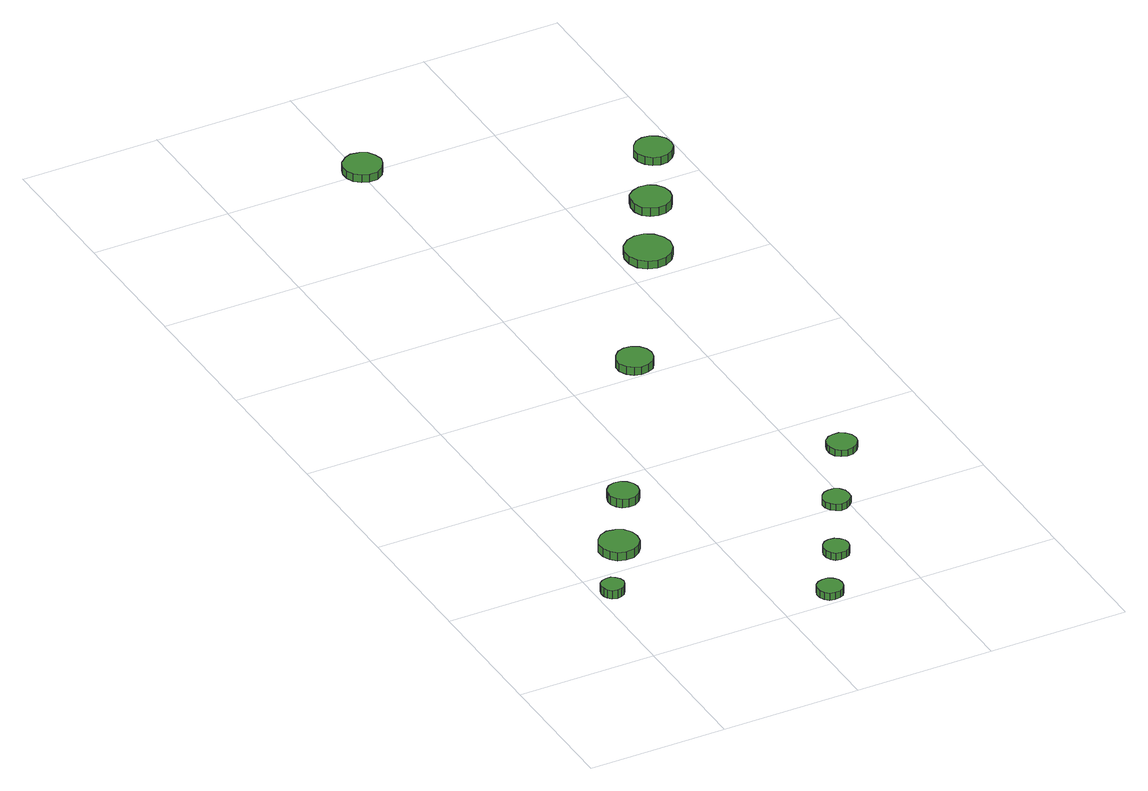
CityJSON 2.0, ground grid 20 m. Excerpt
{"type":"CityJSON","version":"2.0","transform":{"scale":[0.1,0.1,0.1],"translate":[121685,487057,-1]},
"CityObjects":{
"tree1":{"type":"SolitaryVegetationObject","attributes":{"function":"something"},"geometry":[{"type":"MultiSurface","lod":"1","boundaries":[[[0,1,2,3,4,5,6,7,8,9,10,11,12,13,14]],[[15,16,17,18,19,20,21,22,23,24,25,26,27,28,29]],[[0,29,28,1]],[[1,28,27,2]],[[2,27,26,3]],[[3,26,25,4]],[[4,25,24,5]],[[5,24,23,6]],[[6,23,22,7]],[[7,22,21,8]],[[8,21,20,9]],[[9,20,19,10]],[[10,19,18,11]],[[11,18,17,12]],[[12,17,16,13]],[[13,16,15,14]],[[14,15,29,0]]]}]},
"tree2":{"type":"SolitaryVegetationObject","attributes":{"function":"something"},"geometry":[{"type":"MultiSurface","lod":"1","boundaries":[[[30,31,32,33,34,35,36,37,38,39,40,41,42,43,44]],[[45,46,47,48,49,50,51,52,53,54,55,56,57,58,59]],[[30,59,58,31]],[[31,58,57,32]],[[32,57,56,33]],[[33,56,55,34]],[[34,55,54,35]],[[35,54,53,36]],[[36,53,52,37]],[[37,52,51,38]],[[38,51,50,39]],[[39,50,49,40]],[[40,49,48,41]],[[41,48,47,42]],[[42,47,46,43]],[[43,46,45,44]],[[44,45,59,30]]]}]},
"tree3":{"type":"SolitaryVegetationObject","attributes":{"function":"something"},"geometry":[{"type":"MultiSurface","lod":"1","boundaries":[[[60,61,62,63,64,65,66,67,68,69,70,71,72,73,74]],[[75,76,77,78,79,80,81,82,83,84,85,86,87,88,89]],[[60,89,88,61]],[[61,88,87,62]],[[62,87,86,63]],[[63,86,85,64]],[[64,85,84,65]],[[65,84,83,66]],[[66,83,82,67]],[[67,82,81,68]],[[68,81,80,69]],[[69,80,79,70]],[[70,79,78,71]],[[71,78,77,72]],[[72,77,76,73]],[[73,76,75,74]],[[74,75,89,60]]]}]},
"tree4":{"type":"SolitaryVegetationObject","attributes":{"function":"something"},"geometry":[{"type":"MultiSurface","lod":"1","boundaries":[[[90,91,92,93,94,95,96,97,98,99,100,101,102,103,104]],[[105,106,107,108,109,110,111,112,113,114,115,116,117,118,119]],[[90,119,118,91]],[[91,118,117,92]],[[92,117,116,93]],[[93,116,115,94]],[[94,115,114,95]],[[95,114,113,96]],[[96,113,112,97]],[[97,112,111,98]],[[98,111,110,99]],[[99,110,109,100]],[[100,109,108,101]],[[101,108,107,102]],[[102,107,106,103]],[[103,106,105,104]],[[104,105,119,90]]]}]},
"tree5":{"type":"SolitaryVegetationObject","attributes":{"function":"something"},"geometry":[{"type":"MultiSurface","lod":"1","boundaries":[[[120,121,122,123,124,125,126,127,128,129,130,131,132,133,134]],[[135,136,137,138,139,140,141,142,143,144,145,146,147,148,149]],[[120,149,148,121]],[[121,148,147,122]],[[122,147,146,123]],[[123,146,145,124]],[[124,145,144,125]],[[125,144,143,126]],[[126,143,142,127]],[[127,142,141,128]],[[128,141,140,129]],[[129,140,139,130]],[[130,139,138,131]],[[131,138,137,132]],[[132,137,136,133]],[[133,136,135,134]],[[134,135,149,120]]]}]},
"tree6":{"type":"SolitaryVegetationObject","attributes":{"function":"something"},"geometry":[{"type":"MultiSurface","lod":"1","boundaries":[[[150,151,152,153,154,155,156,157,158,159,160,161,162,163,164]],[[165,166,167,168,169,170,171,172,173,174,175,176,177,178,179]],[[150,179,178,151]],[[151,178,177,152]],[[152,177,176,153]],[[153,176,175,154]],[[154,175,174,155]],[[155,174,173,156]],[[156,173,172,157]],[[157,172,171,158]],[[158,171,170,159]],[[159,170,169,160]],[[160,169,168,161]],[[161,168,167,162]],[[162,167,166,163]],[[163,166,165,164]],[[164,165,179,150]]]}]},
"tree7":{"type":"SolitaryVegetationObject","attributes":{"function":"something"},"geometry":[{"type":"MultiSurface","lod":"1","boundaries":[[[180,181,182,183,184,185,186,187,188,189,190,191,192,193,194]],[[195,196,197,198,199,200,201,202,203,204,205,206,207,208,209]],[[180,209,208,181]],[[181,208,207,182]],[[182,207,206,183]],[[183,206,205,184]],[[184,205,204,185]],[[185,204,203,186]],[[186,203,202,187]],[[187,202,201,188]],[[188,201,200,189]],[[189,200,199,190]],[[190,199,198,191]],[[191,198,197,192]],[[192,197,196,193]],[[193,196,195,194]],[[194,195,209,180]]]}]},
"tree8":{"type":"SolitaryVegetationObject","attributes":{"function":"something"},"geometry":[{"type":"MultiSurface","lod":"1","boundaries":[[[210,211,212,213,214,215,216,217,218,219,220,221,222,223,224]],[[225,226,227,228,229,230,231,232,233,234,235,236,237,238,239]],[[210,239,238,211]],[[211,238,237,212]],[[212,237,236,213]],[[213,236,235,214]],[[214,235,234,215]],[[215,234,233,216]],[[216,233,232,217]],[[217,232,231,218]],[[218,231,230,219]],[[219,230,229,220]],[[220,229,228,221]],[[221,228,227,222]],[[222,227,226,223]],[[223,226,225,224]],[[224,225,239,210]]]}]},
"tree9":{"type":"SolitaryVegetationObject","attributes":{"function":"something"},"geometry":[{"type":"MultiSurface","lod":"1","boundaries":[[[240,241,242,243,244,245,246,247,248,249,250,251,252,253,254]],[[255,256,257,258,259,260,261,262,263,264,265,266,267,268,269]],[[240,269,268,241]],[[241,268,267,242]],[[242,267,266,243]],[[243,266,265,244]],[[244,265,264,245]],[[245,264,263,246]],[[246,263,262,247]],[[247,262,261,248]],[[248,261,260,249]],[[249,260,259,250]],[[250,259,258,251]],[[251,258,257,252]],[[252,257,256,253]],[[253,256,255,254]],[[254,255,269,240]]]}]},
"tree10":{"type":"SolitaryVegetationObject","attributes":{"function":"something"},"geometry":[{"type":"MultiSurface","lod":"1","boundaries":[[[270,271,272,273,274,275,276,277,278,279,280,281,282,283,284]],[[285,286,287,288,289,290,291,292,293,294,295,296,297,298,299]],[[270,299,298,271]],[[271,298,297,272]],[[272,297,296,273]],[[273,296,295,274]],[[274,295,294,275]],[[275,294,293,276]],[[276,293,292,277]],[[277,292,291,278]],[[278,291,290,279]],[[279,290,289,280]],[[280,289,288,281]],[[281,288,287,282]],[[282,287,286,283]],[[283,286,285,284]],[[284,285,299,270]]]}]},
"tree11":{"type":"SolitaryVegetationObject","attributes":{"function":"something"},"geometry":[{"type":"MultiSurface","lod":"1","boundaries":[[[300,301,302,303,304,305,306,307,308,309,310,311,312,313,314]],[[315,316,317,318,319,320,321,322,323,324,325,326,327,328,329]],[[300,329,328,301]],[[301,328,327,302]],[[302,327,326,303]],[[303,326,325,304]],[[304,325,324,305]],[[305,324,323,306]],[[306,323,322,307]],[[307,322,321,308]],[[308,321,320,309]],[[309,320,319,310]],[[310,319,318,311]],[[311,318,317,312]],[[312,317,316,313]],[[313,316,315,314]],[[314,315,329,300]]]}]},
"tree12":{"type":"SolitaryVegetationObject","attributes":{"function":"something"},"geometry":[{"type":"MultiSurface","lod":"1","boundaries":[[[330,331,332,333,334,335,336,337,338,339,340,341,342,343,344]],[[345,346,347,348,349,350,351,352,353,354,355,356,357,358,359]],[[330,359,358,331]],[[331,358,357,332]],[[332,357,356,333]],[[333,356,355,334]],[[334,355,354,335]],[[335,354,353,336]],[[336,353,352,337]],[[337,352,351,338]],[[338,351,350,339]],[[339,350,349,340]],[[340,349,348,341]],[[341,348,347,342]],[[342,347,346,343]],[[343,346,345,344]],[[344,345,359,330]]]}]}
},
"vertices":[
[39,156,20],[37,163,20],[33,168,20],[28,172,20],[21,172,20],[14,170,20],[9,166,20],[7,159,20],[7,153,20],[9,147,20],[14,142,20],[21,140,20],[28,141,20],[33,144,20],[37,150,20],[37,150,7],[33,144,7],[28,141,7],[21,140,7],[14,142,7],[9,147,7],[7,153,7],[7,159,7],[9,166,7],[14,170,7],[21,172,7],[28,172,7],[33,168,7],[37,163,7],[39,156,7],
[106,245,19],[104,256,19],[97,266,19],[87,271,19],[75,273,19],[64,269,19],[56,261,19],[51,251,19],[51,239,19],[56,228,19],[64,220,19],[75,217,19],[87,218,19],[97,224,19],[104,233,19],[104,233,6],[97,224,6],[87,218,6],[75,217,6],[64,220,6],[56,228,6],[51,239,6],[51,251,6],[56,261,6],[64,269,6],[75,273,6],[87,271,6],[97,266,6],[104,256,6],[106,245,6],
[162,349,19],[160,358,19],[155,365,19],[147,370,19],[138,371,19],[129,368,19],[123,362,19],[119,353,19],[119,344,19],[123,336,19],[129,330,19],[138,327,19],[147,328,19],[155,333,19],[160,340,19],[160,340,6],[155,333,6],[147,328,6],[138,327,6],[129,330,6],[123,336,6],[119,344,6],[119,353,6],[123,362,6],[129,368,6],[138,371,6],[147,370,6],[155,365,6],[160,358,6],[162,349,6],
[295,23,16],[294,31,16],[289,37,16],[283,41,16],[275,41,16],[268,39,16],[262,34,16],[259,27,16],[259,19,16],[262,12,16],[268,7,16],[275,5,16],[283,6,16],[289,9,16],[294,16,16],[294,16,5],[289,9,5],[283,6,5],[275,5,5],[268,7,5],[262,12,5],[259,19,5],[259,27,5],[262,34,5],[268,39,5],[275,41,5],[283,41,5],[289,37,5],[294,31,5],[295,23,5],
[347,104,16],[346,111,16],[341,117,16],[335,121,16],[327,122,16],[320,120,16],[315,115,16],[312,108,16],[312,100,16],[315,93,16],[320,88,16],[327,86,16],[335,87,16],[341,90,16],[346,97,16],[346,97,5],[341,90,5],[335,87,5],[327,86,5],[320,88,5],[315,93,5],[312,100,5],[312,108,5],[315,115,5],[320,120,5],[327,122,5],[335,121,5],[341,117,5],[346,111,5],[347,104,5],
[404,209,15],[403,217,15],[398,224,15],[391,228,15],[383,228,15],[376,226,15],[370,221,15],[366,213,15],[366,205,15],[370,198,15],[376,193,15],[383,190,15],[391,191,15],[398,195,15],[403,201,15],[403,201,5],[398,195,5],[391,191,5],[383,190,5],[376,193,5],[370,198,5],[366,205,5],[366,213,5],[370,221,5],[376,226,5],[383,228,5],[391,228,5],[398,224,5],[403,217,5],[404,209,5],
[327,620,22],[325,631,22],[319,639,22],[309,645,22],[299,646,22],[289,643,22],[281,635,22],[276,626,22],[276,615,22],[281,605,22],[289,598,22],[299,595,22],[309,596,22],[319,601,22],[325,610,22],[325,610,10],[319,601,10],[309,596,10],[299,595,10],[289,598,10],[281,605,10],[276,615,10],[276,626,10],[281,635,10],[289,643,10],[299,646,10],[309,645,10],[319,639,10],[325,631,10],[327,620,10],
[475,322,15],[473,331,15],[468,338,15],[460,343,15],[451,343,15],[443,341,15],[436,335,15],[433,327,15],[433,318,15],[436,310,15],[443,304,15],[451,301,15],[460,302,15],[468,307,15],[473,314,15],[473,314,5],[468,307,5],[460,302,5],[451,301,5],[443,304,5],[436,310,5],[433,318,5],[433,327,5],[436,335,5],[443,341,5],[451,343,5],[460,343,5],[468,338,5],[473,331,5],[475,322,5],
[233,1206,16],[230,1217,16],[224,1227,16],[214,1232,16],[202,1234,16],[192,1230,16],[183,1222,16],[179,1212,16],[179,1201,16],[183,1190,16],[192,1183,16],[202,1179,16],[214,1180,16],[224,1186,16],[230,1195,16],[230,1195,4],[224,1186,4],[214,1180,4],[202,1179,4],[192,1183,4],[183,1190,4],[179,1201,4],[179,1212,4],[183,1222,4],[192,1230,4],[202,1234,4],[214,1232,4],[224,1227,4],[230,1217,4],[233,1206,4],
[472,841,24],[469,854,24],[461,866,24],[449,873,24],[436,874,24],[423,870,24],[412,860,24],[407,848,24],[407,834,24],[412,821,24],[423,812,24],[436,808,24],[449,809,24],[461,816,24],[469,827,24],[469,827,12],[461,816,12],[449,809,12],[436,808,12],[423,812,12],[412,821,12],[407,834,12],[407,848,12],[412,860,12],[423,870,12],[436,874,12],[449,873,12],[461,866,12],[469,854,12],[472,841,12],
[531,954,19],[529,965,19],[522,975,19],[512,981,19],[500,982,19],[489,978,19],[480,971,19],[476,960,19],[476,948,19],[480,937,19],[489,930,19],[500,926,19],[512,927,19],[522,933,19],[529,943,19],[529,943,6],[522,933,6],[512,927,6],[500,926,6],[489,930,6],[480,937,6],[476,948,6],[476,960,6],[480,971,6],[489,978,6],[500,982,6],[512,981,6],[522,975,6],[529,965,6],[531,954,6],
[590,1060,17],[588,1071,17],[581,1080,17],[571,1086,17],[560,1087,17],[550,1084,17],[542,1076,17],[537,1066,17],[537,1055,17],[542,1045,17],[550,1037,17],[560,1034,17],[571,1035,17],[581,1041,17],[588,1050,17],[588,1050,5],[581,1041,5],[571,1035,5],[560,1034,5],[550,1037,5],[542,1045,5],[537,1055,5],[537,1066,5],[542,1076,5],[550,1084,5],[560,1087,5],[571,1086,5],[581,1080,5],[588,1071,5],[590,1060,5]
]}
